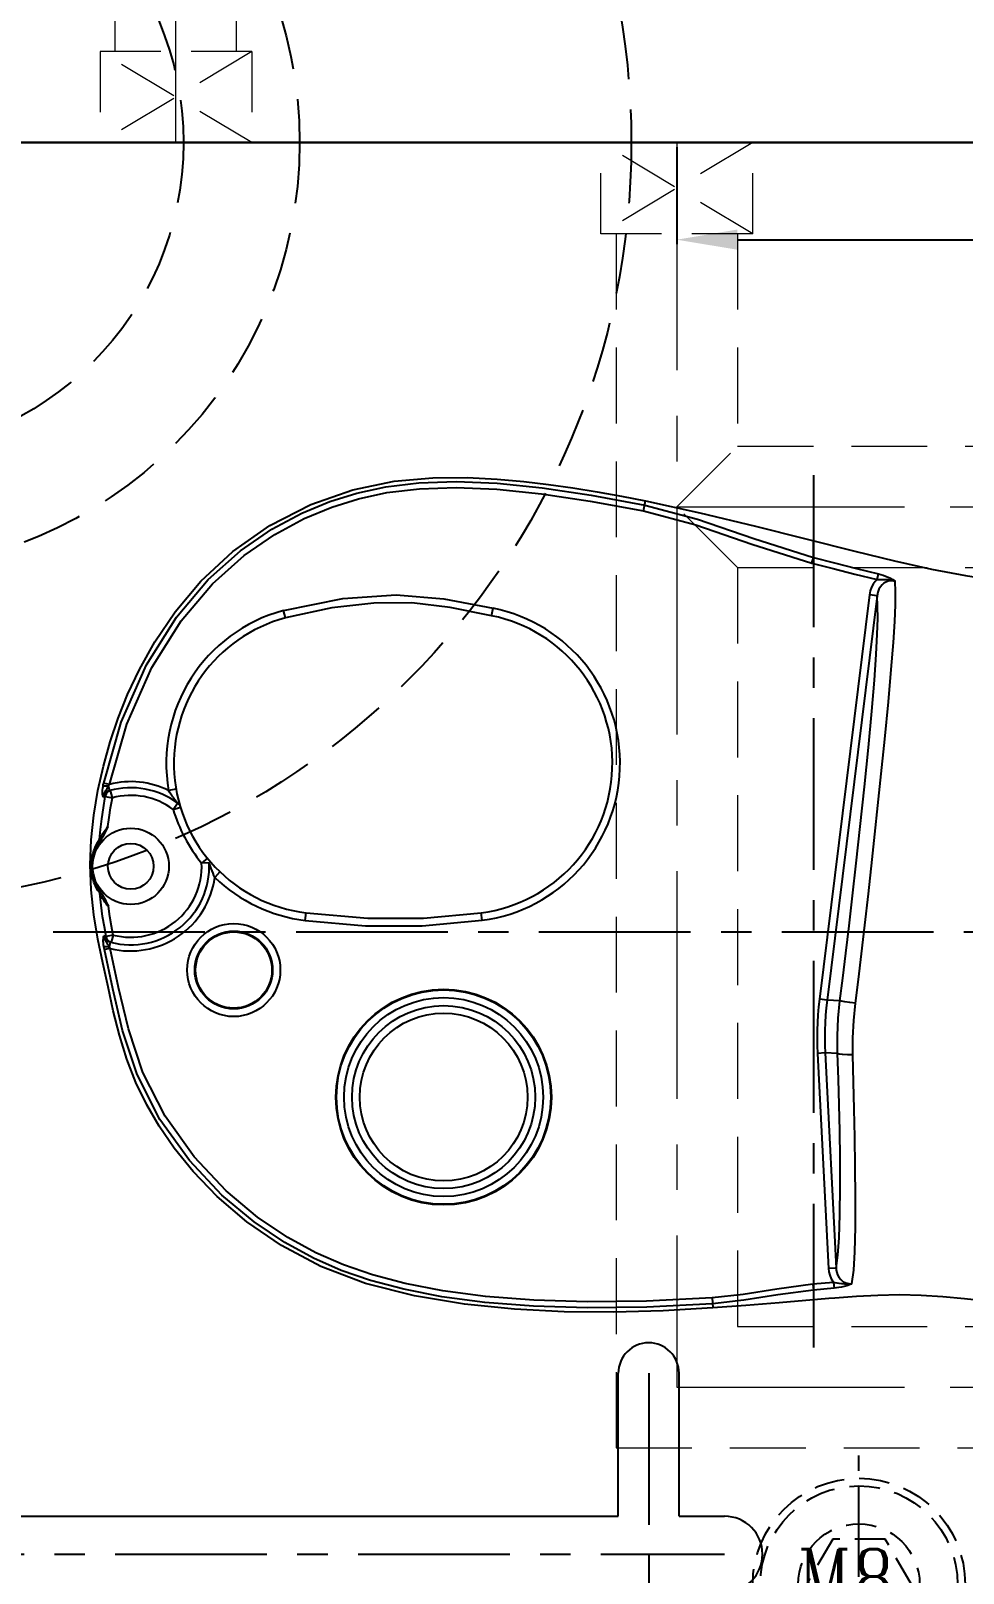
# Model space of a CAD drawing. Header units: millimetres. Extents: x 33920 to 35330, y -21664 to -20666.
# Drawn here: x 35062 to 35123.4, y -21057.6 to -20955.9 of the extents above; entities that cross this region are included whole.
import ezdxf

# ---------------------------------------------------------------- set-up
doc = ezdxf.new("R2010")
doc.units = ezdxf.units.MM
doc.header["$LTSCALE"] = 8
for name, pattern in [('CENTER', [2, 1.25, -0.25, 0.25, -0.25]), ('CENTER2', [1.125, 0.75, -0.125, 0.125, -0.125]), ('HIDDEN', [0.375, 0.25, -0.125])]:
    doc.linetypes.add(name, pattern=pattern)
doc.layers.get('DEFPOINTS').update_dxf_attribs({"color": 6})
for name, color, linetype in [('Cav-cor', 1, 'Continuous'), ('DEFAULT_1', 7, 'CENTER'), ('Ru', 8, 'Continuous'), ('SCREW', 52, 'HIDDEN')]:
    doc.layers.add(name, color=color, linetype=linetype)
doc.layers.add('dim', color=3, linetype='Continuous', lineweight=15)
doc.layers.add('WR', color=122, linetype='HIDDEN', lineweight=18)
doc.styles.add('ROMANC', font='RomanC.ttf', dxfattribs={"width": 0.8, "height": 7})
doc.styles.get("Standard").update_dxf_attribs({"font": 'txt.shx', "width": 0.67, "bigfont": 'chineset.shx'})
doc.dimstyles.new('ISO-25', dxfattribs={"dimtxt": 5.5, "dimasz": 4, "dimexe": 0.3, "dimexo": 0.3, "dimtad": 0, "dimzin": 1, "dimdsep": 46, "dimtxsty": 'Standard', "dimcen": 0, "dimclrd": 3, "dimclre": 3, "dimclrt": 7, "dimazin": 0, "dimtfac": 1, "dimtofl": 0, "dimtmove": 0, "dimatfit": 0, "dimfxl": 0, "dimarcsym": 0})

# ---------------------------------------------------------------- blocks, each defined once
blk = doc.blocks.new('20160824.190002')
at = {"layer": 'SCREW', "linetype": 'CENTER2'}
for p, q in [((0, -8.5), (0, 8.5)), ((-8.5, 0), (8.5, 0))]:
    blk.add_line(p, q, dxfattribs=at)
at = {"layer": 'SCREW'}
blk.add_lwpolyline([(-1.73, 3), (-3.46, 0), (-1.73, -3), (1.73, -3), (3.46, 0), (1.73, 3)], close=True, dxfattribs=at)
for radius in [7, 6.5, 4]:
    blk.add_circle((0, 0), radius, dxfattribs=at)
at = {"layer": 'dim', "style": 'ROMANC', "width": 0.8}
blk.add_text('M8', height=4.186, dxfattribs=at).set_placement((-4.07, -1.86))
blk = doc.blocks.new('*D29250')
at = {"layer": 'DEFPOINTS', "color": 0}
for p in [(35104.56, -20963.32), (35186.56, -20963.32), (35104.56, -20969.71)]:
    blk.add_point(p, dxfattribs=at)
at = {"layer": 'dim', "color": 3, "lineweight": -2}
for p, q in [((35104.56, -20963.62), (35104.56, -20970.01)), ((35186.56, -20963.62), (35186.56, -20970.01)), ((35108.56, -20969.71), (35138.18, -20969.71)), ((35182.56, -20969.71), (35152.95, -20969.71))]:
    blk.add_line(p, q, dxfattribs=at)
at = {"layer": 'dim', "color": 3}
for points in [[(35108.56, -20969.04), (35108.56, -20970.37), (35104.56, -20969.71)], [(35182.56, -20970.37), (35182.56, -20969.04), (35186.56, -20969.71)]]:
    blk.add_solid(points, dxfattribs=at)
at = {"layer": 'dim', "color": 7, "insert": (35145.56, -20969.71), "char_height": 5.5, "attachment_point": 5}
blk.add_mtext('82.00', dxfattribs=at)

msp = doc.modelspace()

# ---------------------------------------------------------------- linework, layer by layer
at = {"linetype": 'CENTER', "ltscale": 3}
msp.add_line((35251.564, -20963.316), (34851.564, -20963.316), dxfattribs=at)
at = {"color": 8, "linetype": 'HIDDEN', "ltscale": 2}
for radius in [50, 28.15, 20.5]:
    msp.add_circle((35051.564, -20963.316), radius, dxfattribs=at)
at = {"layer": 'Cav-cor', "color": 1}
for p, q in [((35186.564, -20963.316), (34916.564, -20963.316)), ((34916.564, -20963.316), (35186.564, -20963.316)), ((35102.375, -20987.583), (35102.508, -20986.924)), ((35113.564, -20990.643), (35113.564, -20989.545)), ((35113.468, -20991.011), (35113.564, -20990.643)), ((35117.764, -20992.097), (35117.853, -20991.726)), ((35117.261, -20993.103), (35113.965, -21019.756)), ((35117.758, -20993.164), (35117.261, -20993.103)), ((35078.776, -20994.627), (35078.645, -20994.142)), ((35087.112, -20993.646), (35084.599, -20993.65)), ((35089.628, -20993.943), (35087.112, -20993.646)), ((35092.365, -20994.483), (35089.628, -20993.943)), ((35092.365, -20994.483), (35092.464, -20993.991)), ((35117.758, -20993.164), (35114.462, -21019.817)), ((35067.191, -21005.595), (35066.805, -21005.511)), ((35067.082, -21005.787), (35067.122, -21005.719)), ((35067.246, -21005.997), (35067.088, -21006.077)), ((35067.203, -21006.008), (35067.122, -21005.719)), ((35067.377, -21006.482), (35067.247, -21006)), ((35071.578, -21005.918), (35071.083, -21006.005)), ((35066.915, -21006.395), (35067.377, -21006.482)), ((35071.378, -21007.244), (35071.678, -21006.84)), ((35071.378, -21007.244), (35071.859, -21007.098)), ((35071.753, -21006.909), (35071.678, -21006.84)), ((35071.794, -21006.962), (35071.813, -21006.993)), ((35066.428, -21009.403), (35066.535, -21009.239)), ((35073.649, -21010.466), (35073.259, -21010.783)), ((35073.761, -21010.76), (35073.259, -21010.783)), ((35073.85, -21011.015), (35073.761, -21010.76)), ((35074.469, -21011.359), (35074.121, -21011.721)), ((35066.55, -21012.766), (35066.431, -21012.586)), ((35080.079, -21014.559), (35080.14, -21014.061)), ((35080.14, -21014.061), (35084.203, -21014.409)), ((35091.746, -21014.55), (35091.681, -21014.052)), ((35067.24, -21016.406), (35066.854, -21016.486)), ((35067.428, -21015.521), (35066.966, -21015.61)), ((35067.142, -21015.928), (35067.303, -21016.008)), ((35067.18, -21016.296), (35067.259, -21015.996)), ((35067.428, -21015.521), (35067.304, -21016.003)), ((35114.462, -21019.817), (35113.965, -21019.756)), ((35115.306, -21019.848), (35114.462, -21019.817)), ((35114.336, -21023.291), (35113.836, -21023.317)), ((35113.836, -21023.317), (35114.557, -21037.497)), ((35115.153, -21023.321), (35114.336, -21023.291)), ((35114.336, -21023.291), (35115.057, -21037.472)), ((35115.057, -21037.472), (35114.557, -21037.497)), ((35114.887, -21038.407), (35113.526, -21038.534)), ((35113.526, -21038.534), (35113.564, -21038.919)), ((35114.887, -21038.407), (35114.921, -21038.792)), ((35106.885, -21039.423), (35106.931, -21040.094)), ((35113.564, -21038.92), (35113.564, -21039.563))]:
    msp.add_line(p, q, dxfattribs=at)
for points in [[(35106.931, -21040.094), (35103.665, -21040.278), (35100.408, -21040.369), (35097.145, -21040.344), (35093.871, -21040.178), (35090.578, -21039.846), (35087.274, -21039.301), (35084.056, -21038.474), (35081.115, -21037.354), (35078.515, -21035.978), (35076.24, -21034.417), (35074.29, -21032.749), (35072.703, -21031.103), (35071.461, -21029.567), (35070.469, -21028.123), (35069.644, -21026.707), (35068.932, -21025.239), (35068.33, -21023.696), (35067.843, -21022.111), (35067.442, -21020.515), (35067.091, -21018.932), (35066.754, -21017.361), (35066.431, -21015.789), (35066.155, -21014.191), (35065.972, -21012.555), (35065.911, -21010.901), (35065.973, -21009.251), (35066.148, -21007.619), (35066.42, -21006.003), (35066.784, -21004.393), (35067.233, -21002.796), (35067.76, -21001.237), (35068.385, -20999.671), (35069.163, -20998.017), (35070.173, -20996.209), (35071.508, -20994.234), (35073.213, -20992.202), (35075.311, -20990.256), (35077.762, -20988.538), (35080.443, -20987.163), (35083.225, -20986.186), (35085.945, -20985.622), (35088.488, -20985.392)], [(35066.806, -21005.512), (35067.96, -21001.5), (35069.632, -20997.719), (35071.594, -20994.584), (35073.688, -20992.108), (35075.816, -20990.21), (35077.886, -20988.788), (35079.855, -20987.733), (35081.707, -20986.962), (35083.483, -20986.404), (35085.405, -20985.987), (35087.579, -20985.724), (35090.032, -20985.643), (35092.735, -20985.759), (35095.701, -20986.066), (35098.931, -20986.544), (35102.453, -20987.197)], [(35088.488, -20985.392), (35090.759, -20985.378), (35092.73, -20985.48), (35094.481, -20985.642), (35096.11, -20985.84), (35097.711, -20986.068), (35099.315, -20986.327), (35100.917, -20986.614), (35102.508, -20986.924)], [(35067.191, -21005.595), (35068.331, -21001.634), (35069.979, -20997.904), (35071.911, -20994.817), (35073.97, -20992.385), (35076.057, -20990.522), (35078.09, -20989.125), (35080.023, -20988.089), (35081.842, -20987.332), (35083.584, -20986.785), (35085.471, -20986.376), (35087.609, -20986.117), (35090.03, -20986.037), (35092.705, -20986.152), (35095.652, -20986.457), (35098.866, -20986.933), (35102.375, -20987.583)], [(35102.508, -20986.924), (35106.072, -20987.698), (35109.755, -20988.584)], [(35102.375, -20987.583), (35105.812, -20988.501), (35109.515, -20989.768), (35113.468, -20991.011)], [(35102.453, -20987.197), (35105.931, -20988.128), (35109.642, -20989.404), (35113.564, -20990.643)], [(35109.755, -20988.584), (35116.298, -20990.238), (35118.905, -20990.872), (35121.348, -20991.412), (35123.585, -20991.838), (35125.568, -20992.145), (35127.31, -20992.362), (35128.889, -20992.519), (35130.392, -20992.634), (35131.89, -20992.717), (35133.391, -20992.773)], [(35113.468, -20991.011), (35114.868, -20991.375), (35116.299, -20991.738), (35117.764, -20992.097)], [(35113.564, -20990.643), (35114.963, -20991.006), (35116.392, -20991.368), (35117.853, -20991.726)], [(35117.764, -20992.097), (35117.628, -20992.24), (35117.504, -20992.411), (35117.397, -20992.613), (35117.314, -20992.843), (35117.261, -20993.103)], [(35117.764, -20992.097), (35117.877, -20992.092), (35118.004, -20992.088), (35118.147, -20992.087), (35118.309, -20992.09), (35118.493, -20992.102), (35118.706, -20992.134), (35118.948, -20992.204)], [(35117.853, -20991.726), (35118.001, -20991.765), (35118.159, -20991.813), (35118.322, -20991.871), (35118.486, -20991.939), (35118.647, -20992.017), (35118.802, -20992.105), (35118.948, -20992.204)], [(35078.645, -20994.142), (35082.559, -20993.343), (35086.073, -20993.111), (35089.217, -20993.366), (35092.464, -20993.991)], [(35118.948, -20992.204), (35118.864, -20992.187), (35118.773, -20992.178), (35118.673, -20992.179), (35118.566, -20992.192), (35118.452, -20992.222), (35118.332, -20992.272), (35118.211, -20992.345), (35118.092, -20992.444), (35117.98, -20992.574), (35117.881, -20992.737), (35117.804, -20992.934), (35117.758, -20993.164)], [(35117.984, -21005.314), (35118.26, -21002.623), (35118.501, -21000.159), (35118.695, -20998.021), (35118.836, -20996.259), (35118.928, -20994.861), (35118.973, -20993.767), (35118.978, -20992.906), (35118.948, -20992.204)], [(35084.599, -20993.65), (35081.833, -20993.96), (35078.776, -20994.627)], [(35115.306, -21019.848), (35115.493, -21018.361), (35115.694, -21016.723), (35115.909, -21014.92), (35116.139, -21012.946), (35116.384, -21010.777), (35116.65, -21008.364), (35116.927, -21005.756), (35117.189, -21003.16), (35117.413, -21000.779), (35117.586, -20998.722), (35117.704, -20997.036), (35117.772, -20995.703), (35117.799, -20994.662), (35117.793, -20993.84), (35117.758, -20993.164)], [(35116.336, -21020.018), (35116.531, -21018.463), (35116.737, -21016.753), (35116.955, -21014.874), (35117.186, -21012.816), (35117.431, -21010.552), (35117.984, -21005.314)], [(35066.774, -21006.431), (35066.762, -21006.399), (35066.75, -21006.36), (35066.741, -21006.31), (35066.733, -21006.249), (35066.729, -21006.172), (35066.73, -21006.076), (35066.736, -21005.969), (35066.748, -21005.854), (35066.764, -21005.736)], [(35066.764, -21005.736), (35066.783, -21005.627), (35066.806, -21005.512)], [(35067.122, -21005.719), (35066.963, -21005.706), (35066.837, -21005.712), (35066.764, -21005.736)], [(35067.203, -21006.008), (35067.059, -21006.067), (35066.945, -21006.147), (35066.861, -21006.239), (35066.805, -21006.335), (35066.774, -21006.431)], [(35066.774, -21006.43), (35066.794, -21006.33), (35066.822, -21006.242), (35066.858, -21006.162), (35066.899, -21006.086), (35066.944, -21006.01)], [(35067.088, -21006.077), (35066.972, -21006.217), (35066.915, -21006.395)], [(35066.944, -21006.01), (35067.038, -21005.859), (35067.082, -21005.787)], [(35067.122, -21005.719), (35067.155, -21005.659), (35067.191, -21005.595)], [(35071.678, -21006.84), (35071.504, -21006.608), (35071.419, -21006.492), (35071.327, -21006.365), (35071.236, -21006.235), (35071.153, -21006.113), (35071.083, -21006.005)], [(35066.535, -21009.239), (35066.596, -21008.571), (35066.678, -21007.874), (35066.784, -21007.149), (35066.915, -21006.395)], [(35066.915, -21006.395), (35066.865, -21006.407), (35066.819, -21006.419), (35066.774, -21006.431)], [(35067.089, -21008.38), (35067.166, -21007.771), (35067.262, -21007.138), (35067.377, -21006.482)], [(35071.753, -21006.909), (35071.773, -21006.933), (35071.794, -21006.962)], [(35066.535, -21009.239), (35066.536, -21009.315), (35066.518, -21009.386), (35066.484, -21009.448)], [(35066.535, -21009.239), (35066.569, -21009.165), (35066.615, -21009.069), (35066.674, -21008.957), (35066.745, -21008.834), (35066.828, -21008.707), (35066.918, -21008.581), (35067.007, -21008.471), (35067.089, -21008.38)], [(35067.089, -21008.38), (35067.021, -21008.515), (35066.956, -21008.65), (35066.891, -21008.786), (35066.825, -21008.922), (35066.754, -21009.058), (35066.673, -21009.195), (35066.575, -21009.331)], [(35065.977, -21010.993), (35065.979, -21010.903), (35065.982, -21010.822), (35065.987, -21010.752), (35065.993, -21010.687), (35066.001, -21010.622), (35066.01, -21010.556), (35066.021, -21010.487), (35066.034, -21010.413), (35066.051, -21010.334), (35066.072, -21010.249), (35066.097, -21010.156), (35066.128, -21010.056), (35066.166, -21009.946), (35066.213, -21009.827), (35066.271, -21009.697)], [(35066.271, -21009.697), (35066.342, -21009.556), (35066.428, -21009.403)], [(35065.977, -21010.993), (35065.977, -21010.994), (35065.978, -21010.994), (35065.978, -21010.995)], [(35066.266, -21012.28), (35066.21, -21012.151), (35066.164, -21012.035), (35066.128, -21011.93), (35066.099, -21011.835), (35066.075, -21011.749), (35066.055, -21011.67), (35066.039, -21011.598), (35066.026, -21011.53), (35066.015, -21011.466), (35066.006, -21011.404), (35065.998, -21011.344), (35065.991, -21011.283), (35065.986, -21011.221), (35065.982, -21011.155), (35065.978, -21011.079), (35065.977, -21010.993)], [(35074.121, -21011.721), (35074.068, -21011.597), (35074.011, -21011.454), (35073.952, -21011.298), (35073.897, -21011.148), (35073.85, -21011.015)], [(35066.431, -21012.586), (35066.339, -21012.424), (35066.266, -21012.28)], [(35066.55, -21012.766), (35066.55, -21012.691), (35066.532, -21012.62), (35066.497, -21012.558)], [(35066.966, -21015.61), (35066.85, -21014.977), (35066.737, -21014.298), (35066.634, -21013.564), (35066.55, -21012.766)], [(35067.116, -21013.624), (35067.043, -21013.545), (35066.965, -21013.453), (35066.884, -21013.347), (35066.806, -21013.235), (35066.735, -21013.121), (35066.673, -21013.013), (35066.621, -21012.914), (35066.58, -21012.831), (35066.55, -21012.766)], [(35066.59, -21012.675), (35066.698, -21012.825), (35066.799, -21012.997), (35066.897, -21013.19), (35067.001, -21013.4), (35067.116, -21013.624)], [(35067.428, -21015.521), (35067.319, -21014.93), (35067.213, -21014.3), (35067.116, -21013.624)], [(35084.203, -21014.409), (35087.879, -21014.404), (35091.681, -21014.052)], [(35080.079, -21014.559), (35084.051, -21014.906), (35087.79, -21014.911), (35091.746, -21014.55)], [(35066.818, -21016.285), (35066.801, -21016.17), (35066.789, -21016.054), (35066.782, -21015.941), (35066.781, -21015.839), (35066.785, -21015.757), (35066.793, -21015.693), (35066.803, -21015.644), (35066.814, -21015.605), (35066.826, -21015.576)], [(35066.854, -21016.486), (35066.834, -21016.383), (35066.818, -21016.285)], [(35067.18, -21016.296), (35067.019, -21016.31), (35066.89, -21016.307), (35066.818, -21016.285)], [(35066.966, -21015.61), (35066.895, -21015.593), (35066.826, -21015.576)], [(35067.259, -21015.996), (35067.163, -21015.963), (35067.069, -21015.913), (35066.983, -21015.846), (35066.911, -21015.764), (35066.857, -21015.671), (35066.826, -21015.576)], [(35067.087, -21016.14), (35067.032, -21016.052), (35066.976, -21015.96), (35066.925, -21015.872), (35066.882, -21015.781), (35066.847, -21015.683), (35066.827, -21015.589)], [(35106.912, -21039.817), (35102.584, -21040.041), (35098.661, -21040.094), (35095.114, -21039.981), (35091.922, -21039.724), (35089.089, -21039.35), (35086.581, -21038.866), (35084.391, -21038.287), (35082.452, -21037.616), (35080.619, -21036.813), (35078.74, -21035.789), (35076.714, -21034.427), (35074.598, -21032.658), (35072.454, -21030.382), (35070.512, -21027.666), (35069.015, -21024.722), (35068.051, -21021.814), (35067.402, -21019.059), (35066.854, -21016.486)], [(35066.966, -21015.61), (35067.024, -21015.788), (35067.142, -21015.928)], [(35067.18, -21016.296), (35067.137, -21016.221), (35067.087, -21016.14)], [(35067.24, -21016.406), (35067.208, -21016.35), (35067.18, -21016.296)], [(35106.885, -21039.423), (35102.571, -21039.647), (35098.665, -21039.7), (35095.136, -21039.587), (35091.964, -21039.332), (35089.152, -21038.961), (35086.669, -21038.482), (35084.506, -21037.91), (35082.596, -21037.249), (35080.792, -21036.459), (35078.943, -21035.452), (35076.949, -21034.111), (35074.868, -21032.37), (35072.758, -21030.131), (35070.848, -21027.461), (35069.38, -21024.572), (35068.431, -21021.712), (35067.787, -21018.976), (35067.24, -21016.406)], [(35113.965, -21019.756), (35113.909, -21020.263), (35113.865, -21020.77), (35113.834, -21021.279), (35113.816, -21021.788), (35113.81, -21022.297), (35113.817, -21022.807), (35113.836, -21023.317)], [(35114.462, -21019.817), (35114.407, -21020.312), (35114.364, -21020.807), (35114.334, -21021.303), (35114.316, -21021.8), (35114.311, -21022.297), (35114.317, -21022.794), (35114.336, -21023.291)], [(35115.153, -21023.321), (35115.141, -21022.168), (35115.191, -21021.009), (35115.306, -21019.848)], [(35116.336, -21020.018), (35115.962, -21019.968), (35115.638, -21019.918), (35115.408, -21019.876), (35115.306, -21019.848)], [(35116.167, -21023.417), (35116.164, -21022.286), (35116.22, -21021.152), (35116.336, -21020.018)], [(35115.057, -21037.472), (35115.169, -21036.619), (35115.251, -21035.468), (35115.307, -21033.939), (35115.332, -21032.123), (35115.327, -21030.238), (35115.302, -21028.434), (35115.263, -21026.708), (35115.214, -21025.027), (35115.153, -21023.321)], [(35116.167, -21023.417), (35115.801, -21023.421), (35115.482, -21023.404), (35115.256, -21023.369), (35115.153, -21023.321)], [(35116.102, -21038.498), (35116.218, -21037.607), (35116.293, -21036.392), (35116.333, -21034.766), (35116.338, -21032.816), (35116.321, -21030.782), (35116.292, -21028.844), (35116.256, -21027.003), (35116.216, -21025.22), (35116.167, -21023.417)], [(35114.557, -21037.497), (35114.581, -21037.708), (35114.638, -21037.934), (35114.737, -21038.171), (35114.887, -21038.407)], [(35115.057, -21037.472), (35115.07, -21037.611), (35115.102, -21037.76), (35115.158, -21037.915), (35115.243, -21038.07), (35115.361, -21038.217), (35115.512, -21038.344), (35115.693, -21038.439), (35115.894, -21038.492), (35116.102, -21038.498)], [(35113.526, -21038.534), (35111.158, -21038.851), (35108.935, -21039.198), (35106.885, -21039.423)], [(35114.921, -21038.792), (35114.247, -21038.854), (35113.564, -21038.92)], [(35116.102, -21038.498), (35115.843, -21038.528), (35115.621, -21038.522), (35115.432, -21038.501), (35115.269, -21038.477), (35115.126, -21038.452), (35114.999, -21038.429), (35114.887, -21038.407)], [(35116.102, -21038.498), (35115.937, -21038.57), (35115.767, -21038.631), (35115.592, -21038.681), (35115.415, -21038.721), (35115.242, -21038.752), (35115.076, -21038.776), (35114.921, -21038.792)], [(35113.564, -21038.919), (35111.219, -21039.237), (35108.99, -21039.587), (35106.912, -21039.817)], [(35114.574, -21039.476), (35111.318, -21039.756), (35109.107, -21039.935), (35106.931, -21040.094)], [(35126.361, -21039.803), (35124.944, -21039.651), (35123.525, -21039.492), (35122.1, -21039.354), (35120.67, -21039.264), (35119.241, -21039.235), (35117.817, -21039.263), (35116.399, -21039.337), (35114.982, -21039.442), (35114.574, -21039.476)]]:
    msp.add_lwpolyline(points, dxfattribs=at)
for centre, radius in [((35068.591, -21010.995), 2.512), ((35068.591, -21010.995), 1.508), ((35075.374, -21017.829), 3.068), ((35075.374, -21017.829), 2.565), ((35075.374, -21017.829), 2.513), ((35089.203, -21026.2), 7.103), ((35089.203, -21026.2), 7.06), ((35089.203, -21026.2), 6.558), ((35089.203, -21026.2), 6.03), ((35089.203, -21026.2), 5.527)]:
    msp.add_circle(centre, radius, dxfattribs=at)
for centre, radius, start, end in [((35081.354, -21004.211), 10.427, 105.05932, 189.90548), ((35090.399, -21004.211), 10.427, 277.42117, 78.57532), ((35081.354, -21004.211), 9.924, 105.05932, 262.97338), ((35090.399, -21004.211), 9.924, 277.42117, 78.57532), ((35068.591, -21010.995), 5.578, 63.46235, 104.52818), ((35068.591, -21010.995), 5.176, 53.38264, 105.55376), ((35068.591, -21010.995), 4.673, 53.38431, 105.05489), ((35081.354, -21004.211), 10.427, 196.90894, 219.0711), ((35068.591, -21010.995), 2.613, 140.46129, 220.02864), ((35068.591, -21010.995), 5.176, 255.0969, 2.5983), ((35068.591, -21010.995), 4.673, 255.59476, 2.5983), ((35068.591, -21010.995), 5.578, 255.98687, 352.51926), ((35081.354, -21004.211), 10.427, 226.07477, 262.97385)]:
    msp.add_arc(centre, radius, start, end, dxfattribs=at)
at = {"layer": 'DEFAULT_1', "color": 2, "linetype": 'CENTER'}
for p, q in [((35113.564, -20985.231), (35113.564, -21042.708)), ((35063.477, -21015.316), (35165.882, -21015.316))]:
    msp.add_line(p, q, dxfattribs=at)
at = {"layer": 'Ru'}
for p, q in [((35100.711, -21053.816), (35100.711, -21044.388)), ((35104.711, -21053.816), (35104.711, -21044.388)), ((35054.564, -21053.816), (35100.711, -21053.816)), ((35104.711, -21053.816), (35107.711, -21053.816))]:
    msp.add_line(p, q, dxfattribs=at)
at = {"layer": 'Ru', "linetype": 'CENTER'}
for p, q in [((35102.711, -21044.388), (35102.711, -21069.779)), ((35051.564, -21056.316), (35107.711, -21056.316))]:
    msp.add_line(p, q, dxfattribs=at)
at = {"layer": 'Ru'}
for centre, radius, start, end in [((35102.711, -21044.388), 2, 0, 180), ((35107.711, -21056.316), 2.5, 270, 90)]:
    msp.add_arc(centre, radius, start, end, dxfattribs=at)
at = {"layer": 'WR', "linetype": 'HIDDEN', "ltscale": 2.5}
for p, q in [((35067.564, -20957.316), (35067.564, -20877.316)), ((35075.564, -20957.316), (35075.564, -20943.316)), ((35100.564, -20969.316), (35100.564, -21049.316)), ((35108.564, -20969.316), (35108.564, -20983.316)), ((35104.564, -20987.316), (35108.564, -20983.316)), ((35108.564, -20983.316), (35221.564, -20983.316)), ((35108.564, -20991.316), (35104.564, -20987.316)), ((35108.564, -20991.316), (35221.564, -20991.316)), ((35108.564, -20991.316), (35108.564, -21041.316)), ((35108.564, -21041.316), (35221.564, -21041.316)), ((35100.564, -21049.316), (35221.564, -21049.316))]:
    msp.add_line(p, q, dxfattribs=at)
at = {"layer": 'WR', "linetype": 'CENTER', "ltscale": 1.5}
for p, q in [((35071.564, -20963.316), (35071.564, -20881.316)), ((35104.564, -20963.316), (35104.564, -21045.316)), ((35104.564, -20987.316), (35221.564, -20987.316)), ((35104.564, -21045.316), (35221.564, -21045.316))]:
    msp.add_line(p, q, dxfattribs=at)
at = {"layer": 'WR', "linetype": 'HIDDEN', "ltscale": 2}
for p, q in [((35076.564, -20963.316), (35066.564, -20957.316)), ((35076.564, -20957.316), (35066.564, -20963.316)), ((35066.564, -20957.316), (35066.564, -20963.316)), ((35076.564, -20957.316), (35066.564, -20957.316)), ((35076.564, -20957.316), (35076.564, -20963.316)), ((35076.564, -20963.316), (35066.564, -20963.316)), ((35109.564, -20963.316), (35099.564, -20963.316)), ((35109.564, -20963.316), (35099.564, -20969.316)), ((35109.564, -20969.316), (35099.564, -20963.316)), ((35099.564, -20969.316), (35099.564, -20963.316)), ((35109.564, -20969.316), (35109.564, -20963.316)), ((35109.564, -20969.316), (35099.564, -20969.316))]:
    msp.add_line(p, q, dxfattribs=at)

# ---------------------------------------------------------------- block references
at = {"layer": 'SCREW'}
msp.add_blockref('20160824.190002', (35116.564, -21058.316), dxfattribs=at)

# ---------------------------------------------------------------- dimensions: what is measured, and where the dimension line sits
at = {"layer": 'dim'}
dim = msp.add_linear_dim(base=(35104.564, -20969.705), p1=(35186.564, -20963.316), p2=(35104.564, -20963.316), dimstyle='ISO-25', dxfattribs=at)
dim.commit()
dim.dimension.update_dxf_attribs({"geometry": '*D29250', "text_midpoint": (35145.564, -20969.705)})

doc.saveas('drawing.dxf')
